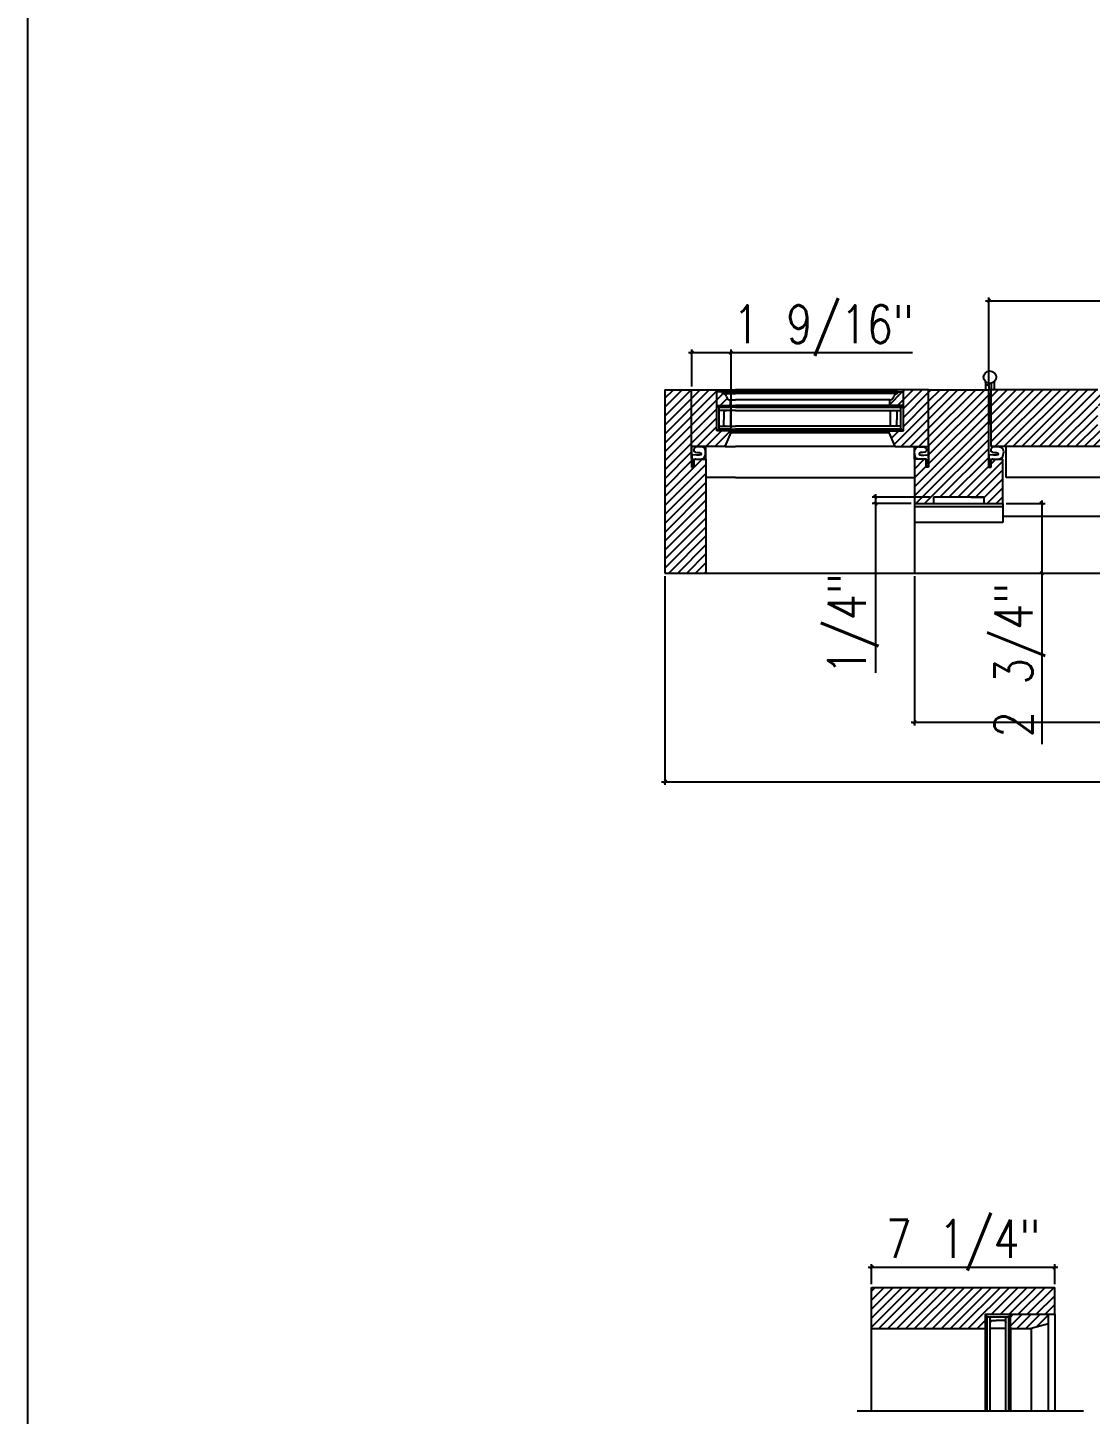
# Model space of a CAD drawing. Header units: inches. Extents: x 1985 to 11287, y 379 to 4336.
# Drawn here: x 7088 to 7130, y 3342.1 to 3397 of the extents above; entities that cross this region are included whole.
import ezdxf

# ---------------------------------------------------------------- set-up
doc = ezdxf.new("R2010")
doc.units = ezdxf.units.IN
doc.header["$MEASUREMENT"] = 0
doc.layers.get('0').update_dxf_attribs({"linetype": 'CONTINUOUS'})
doc.layers.get('Defpoints').update_dxf_attribs({"linetype": 'CONTINUOUS'})
for name, color, linetype in [('COTE1-1', 7, 'CONTINUOUS'), ('COTE1-1 99', 7, 'CONTINUOUS'), ('glass-', 6, 'CONTINUOUS'), ('glazing tape', 7, 'CONTINUOUS'), ('hardware-', 94, 'CONTINUOUS'), ('hatch 99', 1, 'CONTINUOUS'), ('hatch-', 1, 'CONTINUOUS'), ('separation 99', 3, 'CONTINUOUS'), ('weatherstripping', 5, 'CONTINUOUS'), ('wood detail', 7, 'CONTINUOUS')]:
    doc.layers.add(name, color=color, linetype=linetype)
doc.styles.get("Standard").update_dxf_attribs({"font": 'txt.shx', "width": 0.8})
doc.dimstyles.new('Elevation', dxfattribs={"dimscale": 2, "dimtxt": 0.75, "dimasz": 0.0625, "dimexe": 0.0625, "dimexo": 0.0625, "dimgap": 0.0625, "dimtad": 1, "dimdec": 5, "dimzin": 0, "dimdsep": 46, "dimlunit": 5, "dimtxsty": 'Standard', "dimblk1": 'OBLIQUE', "dimblk2": 'OBLIQUE', "dimsah": 1, "dimcen": 2, "dimdle": 0.0625, "dimclrd": 1, "dimclre": 1, "dimadec": 1, "dimazin": 0, "dimtfac": 0.375, "dimtdec": 5, "dimtmove": 0, "dimatfit": 3, "dimldrblk": 'OBLIQUE', "dimfxl": 1, "dimfrac": 2, "dimtolj": 1, "dimtzin": 0, "dimarcsym": 0})
pattern_1 = [(45, (7159.56142, 1620.67968), (-0.176776695, 0.176776695), [])]

# ---------------------------------------------------------------- blocks, each defined once
blk = doc.blocks.new('_OBLIQUE')
at = {"color": 0, "linetype": 'ByBlock'}
blk.add_line((-0.5, -0.5), (0.5, 0.5), dxfattribs=at)
blk = doc.blocks.new('*D1041')
at = {"layer": 'COTE1-1 99', "color": 1, "lineweight": -2}
for p, q in [((7121.498, 3378.516), (7121.498, 3378.141)), ((7123.667, 3378.391), (7121.373, 3378.391)), ((7122.917, 3378.141), (7121.373, 3378.141)), ((7121.498, 3378.141), (7121.498, 3371.446))]:
    blk.add_line(p, q, dxfattribs=at)
at = {"layer": 'Defpoints', "color": 0}
for p in [(7121.498, 3378.141), (7123.042, 3378.141), (7123.792, 3378.391)]:
    blk.add_point(p, dxfattribs=at)
at = {"layer": 'COTE1-1 99', "color": 1, "lineweight": -2, "xscale": 0.125, "yscale": 0.125, "zscale": 0.125}
for p, rotation in [((7121.498, 3378.391), 90), ((7121.498, 3378.141), 270)]:
    blk.add_blockref('_OBLIQUE', p, dxfattribs=dict(at, rotation=rotation))
at = {"layer": 'COTE1-1 99', "color": 0, "insert": (7120.623, 3373.371), "char_height": 1.5, "attachment_point": 5, "rotation": 90}
blk.add_mtext('\\A1;1/4"', dxfattribs=at)
blk = doc.blocks.new('*D1042')
at = {"layer": 'COTE1-1 99', "color": 1, "lineweight": -2}
for p, q in [((7126.667, 3378.141), (7128.211, 3378.141)), ((7128.086, 3378.266), (7128.086, 3375.391)), ((7126.667, 3375.391), (7128.211, 3375.391)), ((7128.086, 3375.391), (7128.086, 3368.616))]:
    blk.add_line(p, q, dxfattribs=at)
at = {"layer": 'Defpoints', "color": 0}
for p in [(7126.542, 3378.141), (7126.542, 3375.391), (7128.086, 3375.391)]:
    blk.add_point(p, dxfattribs=at)
at = {"layer": 'COTE1-1 99', "color": 1, "lineweight": -2, "xscale": 0.125, "yscale": 0.125, "zscale": 0.125}
for p, rotation in [((7128.086, 3378.141), 90), ((7128.086, 3375.391), 270)]:
    blk.add_blockref('_OBLIQUE', p, dxfattribs=dict(at, rotation=rotation))
at = {"layer": 'COTE1-1 99', "color": 0, "insert": (7127.211, 3371.941), "char_height": 1.5, "attachment_point": 5, "rotation": 90}
blk.add_mtext('\\A1;2 3/4"', dxfattribs=at)
blk = doc.blocks.new('*D1043')
at = {"layer": 'COTE1-1 99', "color": 1, "lineweight": -2}
for p, q in [((7125.855, 3386.164), (7159.979, 3386.164)), ((7125.98, 3382.766), (7125.98, 3386.289)), ((7159.854, 3382.766), (7159.854, 3386.289))]:
    blk.add_line(p, q, dxfattribs=at)
at = {"layer": 'Defpoints', "color": 0}
for p in [(7159.854, 3386.164), (7125.98, 3382.641), (7159.854, 3382.641)]:
    blk.add_point(p, dxfattribs=at)
at = {"layer": 'COTE1-1 99', "color": 1, "lineweight": -2, "xscale": 0.125, "yscale": 0.125, "zscale": 0.125, "rotation": 180}
blk.add_blockref('_OBLIQUE', (7125.98, 3386.164), dxfattribs=at)
at = {"layer": 'COTE1-1 99', "color": 1, "lineweight": -2, "xscale": 0.125, "yscale": 0.125, "zscale": 0.125}
blk.add_blockref('_OBLIQUE', (7159.854, 3386.164), dxfattribs=at)
at = {"layer": 'COTE1-1 99', "color": 0, "insert": (7142.917, 3387.039), "char_height": 1.5, "attachment_point": 5}
blk.add_mtext('\\A1;33 7/8"', dxfattribs=at)
blk = doc.blocks.new('*D1044')
at = {"layer": 'COTE1-1 99', "color": 1, "lineweight": -2}
for p, q in [((7123.042, 3375.266), (7123.042, 3369.361)), ((7162.792, 3375.266), (7162.792, 3369.361)), ((7122.917, 3369.486), (7162.917, 3369.486))]:
    blk.add_line(p, q, dxfattribs=at)
at = {"layer": 'Defpoints', "color": 0}
for p in [(7123.042, 3375.391), (7162.792, 3375.391), (7162.792, 3369.486)]:
    blk.add_point(p, dxfattribs=at)
at = {"layer": 'COTE1-1 99', "color": 1, "lineweight": -2, "xscale": 0.125, "yscale": 0.125, "zscale": 0.125, "rotation": 180}
blk.add_blockref('_OBLIQUE', (7123.042, 3369.486), dxfattribs=at)
at = {"layer": 'COTE1-1 99', "color": 1, "lineweight": -2, "xscale": 0.125, "yscale": 0.125, "zscale": 0.125}
blk.add_blockref('_OBLIQUE', (7162.792, 3369.486), dxfattribs=at)
at = {"layer": 'COTE1-1 99', "color": 0, "insert": (7142.917, 3370.361), "char_height": 1.5, "attachment_point": 5}
blk.add_mtext('\\A1;39 3/4"', dxfattribs=at)
blk = doc.blocks.new('*D1046')
at = {"layer": 'COTE1-1 99', "color": 1, "lineweight": -2}
for p, q in [((7113.167, 3375.266), (7113.167, 3367.005)), ((7172.667, 3369.361), (7172.667, 3367.005)), ((7113.042, 3367.13), (7172.792, 3367.13))]:
    blk.add_line(p, q, dxfattribs=at)
at = {"layer": 'Defpoints', "color": 0}
for p in [(7113.167, 3375.391), (7172.667, 3369.486), (7172.667, 3367.13)]:
    blk.add_point(p, dxfattribs=at)
at = {"layer": 'COTE1-1 99', "color": 1, "lineweight": -2, "xscale": 0.125, "yscale": 0.125, "zscale": 0.125, "rotation": 180}
blk.add_blockref('_OBLIQUE', (7113.167, 3367.13), dxfattribs=at)
at = {"layer": 'COTE1-1 99', "color": 1, "lineweight": -2, "xscale": 0.125, "yscale": 0.125, "zscale": 0.125}
blk.add_blockref('_OBLIQUE', (7172.667, 3367.13), dxfattribs=at)
at = {"layer": 'COTE1-1 99', "color": 0, "insert": (7142.917, 3368.005), "char_height": 1.5, "attachment_point": 5}
blk.add_mtext('\\A1;59 1/2"', dxfattribs=at)
blk = doc.blocks.new('*D1047')
at = {"layer": 'COTE1-1 99', "color": 1, "lineweight": -2}
for p, q in [((7121.218, 3347.916), (7128.718, 3347.916)), ((7121.343, 3347.241), (7121.343, 3348.041)), ((7128.593, 3347.241), (7128.593, 3348.041))]:
    blk.add_line(p, q, dxfattribs=at)
at = {"layer": 'Defpoints', "color": 0}
for p in [(7128.593, 3347.916), (7121.343, 3347.116), (7128.593, 3347.116)]:
    blk.add_point(p, dxfattribs=at)
at = {"layer": 'COTE1-1 99', "color": 1, "lineweight": -2, "xscale": 0.125, "yscale": 0.125, "zscale": 0.125, "rotation": 180}
blk.add_blockref('_OBLIQUE', (7121.343, 3347.916), dxfattribs=at)
at = {"layer": 'COTE1-1 99', "color": 1, "lineweight": -2, "xscale": 0.125, "yscale": 0.125, "zscale": 0.125}
blk.add_blockref('_OBLIQUE', (7128.593, 3347.916), dxfattribs=at)
at = {"layer": 'COTE1-1 99', "color": 0, "insert": (7124.968, 3348.791), "char_height": 1.5, "attachment_point": 5}
blk.add_mtext('\\A1;7 1/4"', dxfattribs=at)
blk = doc.blocks.new('*D1058')
at = {"layer": 'COTE1-1 99', "color": 1, "lineweight": -2}
for p, q in [((7114.105, 3384.113), (7115.792, 3384.113)), ((7114.23, 3382.766), (7114.23, 3384.238)), ((7115.792, 3381.141), (7115.792, 3384.238)), ((7115.792, 3384.113), (7122.967, 3384.113))]:
    blk.add_line(p, q, dxfattribs=at)
at = {"layer": 'Defpoints', "color": 0}
for p in [(7115.792, 3384.113), (7114.23, 3382.641), (7115.792, 3381.016)]:
    blk.add_point(p, dxfattribs=at)
at = {"layer": 'COTE1-1 99', "color": 1, "lineweight": -2, "xscale": 0.125, "yscale": 0.125, "zscale": 0.125, "rotation": 180}
blk.add_blockref('_OBLIQUE', (7114.23, 3384.113), dxfattribs=at)
at = {"layer": 'COTE1-1 99', "color": 1, "lineweight": -2, "xscale": 0.125, "yscale": 0.125, "zscale": 0.125}
blk.add_blockref('_OBLIQUE', (7115.792, 3384.113), dxfattribs=at)
at = {"layer": 'COTE1-1 99', "color": 0, "insert": (7119.442, 3384.988), "char_height": 1.5, "attachment_point": 5}
blk.add_mtext('\\A1;1 9/16"', dxfattribs=at)

msp = doc.modelspace()

# ---------------------------------------------------------------- hatches: boundary and pattern name
at = {"layer": 'glazing tape'}
h = msp.add_hatch(color=256, dxfattribs=at)
h.paths.add_polyline_path([(7115.768477, 3381.953325), (7115.768477, 3382.015825), (7115.268477, 3382.015825), (7115.268477, 3381.953325)])
h.paths.add_polyline_path([(7115.291977, 3381.078325), (7115.291977, 3381.015825), (7115.791977, 3381.015825), (7115.791977, 3381.078325)])
h = msp.add_hatch(color=256, dxfattribs=at)
h.paths.add_polyline_path([(7122.565556, 3381.953325), (7122.565556, 3382.015825), (7122.065556, 3382.015825), (7122.065556, 3381.953325)])
h.paths.add_polyline_path([(7122.542056, 3381.015825), (7122.542056, 3381.078325), (7122.042056, 3381.078325), (7122.042056, 3381.015825)])
h = msp.add_hatch(color=7, dxfattribs=at)
h.paths.add_polyline_path([(7126.84286, 3345.991351), (7126.78036, 3345.991351), (7126.78036, 3345.491351), (7126.84286, 3345.491351), (7126.84286, 3345.528243)])
h.paths.add_polyline_path([(7125.90536, 3345.991351), (7125.84286, 3345.991351), (7125.84286, 3345.491351), (7125.90536, 3345.491351)])
at = {"layer": 'hatch 99'}
h = msp.add_hatch(dxfattribs=at)
h.set_pattern_fill('ANSI31', color=256, scale=2, style=0)
h.set_pattern_definition([(45, (7147.68187, 1632.43424), (-0.176776695, 0.176776695), [])])
edge = h.paths.add_edge_path()
edge.add_line((7114.229526, 3379.578361), (7114.229526, 3380.390825))
edge.add_line((7114.229526, 3380.390825), (7114.229526, 3382.640825))
edge.add_line((7114.229526, 3382.640825), (7113.167018, 3382.640825))
edge.add_line((7113.167018, 3382.640825), (7113.167018, 3375.390825))
edge.add_line((7113.167018, 3375.390825), (7114.792018, 3375.390825))
edge.add_line((7114.792018, 3375.390825), (7114.792018, 3379.890825))
edge.add_line((7114.792018, 3379.890825), (7114.323318, 3379.890825))
edge.add_spline(control_points=[(7114.496444, 3379.892501), (7114.424558, 3379.907078), (7114.296636, 3379.924716), (7114.256898, 3379.760633), (7114.347689, 3379.717535), (7114.31053, 3379.628081), (7114.24049, 3379.583865)], knot_values=[0.002756706, 0.002756706, 0.002756706, 0.002756706, 0.162430415, 0.217787302, 0.327082606, 0.496812861, 0.496812861, 0.496812861, 0.496812861], degree=3, periodic=0)
edge.add_line((7114.323188, 3379.890764), (7114.323188, 3379.578361))
edge.add_line((7114.323188, 3379.578361), (7114.229526, 3379.578361))
h.paths.add_polyline_path([(7115.229462, 3382.640825), (7114.229526, 3382.640825), (7114.229526, 3380.390825), (7115.550905, 3380.390825), (7115.791977, 3380.953325), (7115.791977, 3381.015825), (7115.229462, 3381.015825)])
h.paths.add_polyline_path([(7115.768477, 3382.242325, -0.375199902), (7115.612227, 3382.367325, 0.375199902), (7115.455977, 3382.492325), (7115.455977, 3382.554825), (7115.229462, 3382.554825), (7115.229462, 3382.015825), (7115.768477, 3382.015825)], flags=17)
h = msp.add_hatch(dxfattribs=at)
h.set_pattern_fill('ANSI31', color=256, scale=2, style=0)
h.set_pattern_definition(pattern_1)
h.paths.add_polyline_path([(7122.60457, 3382.554825), (7122.378056, 3382.554825), (7122.378056, 3382.492325), (7122.364934, 3382.492325, 0.350781059), (7122.221806, 3382.367325, -0.375199902), (7122.065556, 3382.242325), (7122.065556, 3382.015825), (7122.60457, 3382.015825)], flags=17)
h.paths.add_polyline_path([(7123.604507, 3382.640825), (7122.60457, 3382.640825), (7122.60457, 3381.015825), (7122.042056, 3381.015825), (7122.042056, 3380.953325), (7122.283127, 3380.390825), (7123.604507, 3380.390825)])
h = msp.add_hatch(dxfattribs=at)
h.set_pattern_fill('ANSI31', color=256, scale=2, style=0)
h.set_pattern_definition(pattern_1)
h.paths.add_polyline_path([(7125.980422, 3381.265825), (7125.980422, 3382.515825), (7125.980422, 3382.640825), (7123.604507, 3382.640825), (7123.604507, 3379.919136), (7123.604507, 3379.578361), (7123.510845, 3379.578361), (7123.510845, 3379.890825), (7123.042014, 3379.890825), (7123.042014, 3378.140825), (7123.792014, 3378.140825), (7123.792014, 3378.390825), (7125.792014, 3378.390825), (7125.792014, 3378.140825), (7126.542014, 3378.140825), (7126.542014, 3379.890825), (7126.073184, 3379.890825), (7126.073184, 3379.578361), (7125.980422, 3379.578361)])
h = msp.add_hatch(dxfattribs=at)
h.set_pattern_fill('ANSI31', color=256, scale=2, style=0)
h.set_pattern_definition([(45, (7147.80687, 1632.43424), (-0.176776695, 0.176776695), [])])
h.paths.add_polyline_path([(7126.074149, 3382.640825), (7126.074149, 3380.390825), (7130.614328, 3380.390825), (7130.855399, 3380.953325), (7130.855399, 3381.015825), (7130.292885, 3381.015825), (7130.292885, 3382.640825)])
h.paths.add_polyline_path([(7130.831899, 3382.265825, -0.375199902), (7130.675649, 3382.390825, 0.375199902), (7130.519399, 3382.515825), (7130.519399, 3382.578325), (7130.292885, 3382.578325), (7130.292885, 3382.015825), (7130.831899, 3382.015825)], flags=17)
at = {"layer": 'hatch-'}
h = msp.add_hatch(dxfattribs=at)
h.set_pattern_fill('ANSI31', color=256, scale=2, style=0)
h.set_pattern_definition([(45, (7161.56207, 1686.23883), (-0.176776695, 0.176776695), [])])
h.paths.add_polyline_path([(7125.84286, 3345.491351), (7125.84286, 3346.053843), (7128.592872, 3346.053843), (7128.592872, 3347.116351), (7121.342872, 3347.116351), (7121.342872, 3345.491351)])
h = msp.add_hatch(dxfattribs=at)
h.set_pattern_fill('ANSI31', color=1, scale=2, style=0)
h.set_pattern_definition([(45, (7458.4696, 3873.08817), (-0.1767767, 0.1767767), [])])
h.paths.add_polyline_path([(7128.34286, 3346.053843), (7126.84286, 3346.053843), (7126.84286, 3345.528243), (7126.84286, 3345.491351), (7127.654681, 3345.491351), (7128.34286, 3345.678843)])

# ---------------------------------------------------------------- linework, layer by layer
at = {"layer": 'COTE1-1'}
for p, q in [((7125.792014, 3378.390825), (7123.792014, 3378.390825)), ((7123.792014, 3378.390825), (7123.792014, 3378.140825)), ((7125.292014, 3378.390825), (7125.792014, 3378.390825)), ((7125.792014, 3378.390825), (7125.792014, 3378.140825)), ((7126.542014, 3377.640825), (7159.292014, 3377.640825))]:
    msp.add_line(p, q, dxfattribs=at)
at = {"layer": 'glass-', "color": 6}
for p, q in [((7115.966651, 3381.953325), (7115.268477, 3381.953325)), ((7115.323162, 3381.078325), (7115.323162, 3381.953325)), ((7115.966651, 3381.828325), (7115.323162, 3381.828325)), ((7115.504096, 3381.798334), (7115.611879, 3381.828325)), ((7115.504096, 3381.798334), (7115.504096, 3381.453325)), ((7115.768477, 3381.828325), (7115.768477, 3381.203325)), ((7115.966651, 3381.953325), (7122.565556, 3381.953325)), ((7115.966651, 3381.828325), (7122.51087, 3381.828325)), ((7122.07777, 3381.828325), (7122.07777, 3381.203325)), ((7122.34215, 3381.798334), (7122.234368, 3381.828325)), ((7122.34215, 3381.798334), (7122.34215, 3381.453325)), ((7122.51087, 3381.078325), (7122.51087, 3381.953325)), ((7115.323162, 3381.203325), (7115.966651, 3381.203325)), ((7115.504096, 3381.233317), (7115.504096, 3381.453325)), ((7115.504096, 3381.233317), (7115.611879, 3381.203325)), ((7122.51087, 3381.203325), (7115.966651, 3381.203325)), ((7122.34215, 3381.233317), (7122.234368, 3381.203325)), ((7122.34215, 3381.233317), (7122.34215, 3381.453325)), ((7115.291977, 3381.078325), (7115.966651, 3381.078325)), ((7122.542056, 3381.078325), (7115.966651, 3381.078325)), ((7125.90536, 3345.991351), (7125.90536, 3342.223738)), ((7125.90536, 3345.960143), (7126.78036, 3345.960143)), ((7126.03036, 3345.960143), (7126.03036, 3342.223738)), ((7126.060351, 3345.803823), (7126.03036, 3345.71044)), ((7126.65536, 3345.491351), (7126.03036, 3345.491351)), ((7126.060351, 3345.803823), (7126.28036, 3345.803823)), ((7126.625369, 3345.803823), (7126.28036, 3345.803823)), ((7126.625369, 3345.803823), (7126.65536, 3345.71044)), ((7126.65536, 3342.223738), (7126.65536, 3345.960143)), ((7126.78036, 3342.223738), (7126.78036, 3345.991351))]:
    msp.add_line(p, q, dxfattribs=at)
at = {"layer": 'glazing tape', "color": 7}
for p, q in [((7115.268477, 3382.015825), (7115.268477, 3381.953325)), ((7115.768477, 3382.015825), (7115.768477, 3381.953325)), ((7122.065556, 3382.015825), (7122.065556, 3381.953325)), ((7122.565556, 3382.015825), (7122.565556, 3381.953325)), ((7126.78036, 3345.991351), (7126.84286, 3345.991351)), ((7126.78036, 3345.491351), (7126.84286, 3345.491351))]:
    msp.add_line(p, q, dxfattribs=at)
at = {"layer": 'glazing tape'}
for p, q in [((7115.268477, 3381.953325), (7115.768477, 3381.953325)), ((7122.065556, 3381.953325), (7122.565556, 3381.953325)), ((7115.291977, 3381.078325), (7115.291977, 3381.015825)), ((7115.791977, 3381.078325), (7115.291977, 3381.078325)), ((7115.791977, 3381.078325), (7115.791977, 3381.015825)), ((7122.042056, 3381.078325), (7122.042056, 3381.015825)), ((7122.042056, 3381.078325), (7122.542056, 3381.078325)), ((7122.542056, 3381.078325), (7122.542056, 3381.015825)), ((7125.84286, 3345.991351), (7125.90536, 3345.991351)), ((7125.84286, 3345.491351), (7125.90536, 3345.491351)), ((7125.90536, 3345.492529), (7125.90536, 3345.991351)), ((7126.78036, 3345.991351), (7126.78036, 3345.491351))]:
    msp.add_line(p, q, dxfattribs=at)
at = {"layer": 'glazing tape', "color": 0}
msp.add_line((7125.90536, 3345.991351), (7125.90536, 3345.491351), dxfattribs=at)
at = {"layer": 'hardware-', "color": 94}
for p, q in [((7125.855422, 3382.934113), (7125.855422, 3382.640825)), ((7125.980422, 3382.828325), (7125.855422, 3382.828325)), ((7125.980422, 3382.895257), (7125.980422, 3382.640825)), ((7126.074149, 3382.895257), (7126.074149, 3382.640825)), ((7126.199149, 3382.934113), (7126.199149, 3382.640825))]:
    msp.add_line(p, q, dxfattribs=at)
msp.add_circle((7126.027285, 3383.140825), 0.25, dxfattribs=at)
for centre, start, end in [((7125.792922, 3382.934113), 0, 41.4128763), ((7126.261649, 3382.934113), 138.5871237, 180)]:
    msp.add_arc(centre, 0.0625, start, end, dxfattribs=at)
at = {"layer": 'separation 99'}
msp.add_lwpolyline([(9954.635727, 3266.28393), (7087.963638, 3266.28393), (7087.963638, 4336.37128), (9954.635727, 4336.37128)], close=True, dxfattribs=at)
at = {"layer": 'weatherstripping', "color": 5, "lineweight": 30}
msp.add_line((7125.980422, 3381.265825), (7125.980422, 3382.515825), dxfattribs=at)
at = {"layer": 'weatherstripping', "color": 5}
for p, q in [((7114.24049, 3380.057652), (7114.24049, 3379.583865)), ((7123.593543, 3380.057652), (7123.593543, 3379.583865)), ((7125.990486, 3380.057652), (7125.990486, 3379.583865))]:
    msp.add_line(p, q, dxfattribs=at)
for centre, start, end in [((7114.62379, 3380.107779), 68.1531508, 90.3367326), ((7123.210242, 3380.107779), 89.6632674, 111.8468492), ((7126.373786, 3380.107779), 68.1531508, 90.3367326)]:
    msp.add_arc(centre, 0.272391, start, end, dxfattribs=at)
at = {"layer": 'weatherstripping', "color": 5, "lineweight": 30}
msp.add_spline([(7125.980973, 3382.478391), (7126.051294, 3382.223721), (7126.053099, 3381.866687), (7126.024112, 3381.458455)], degree=3, dxfattribs=at)
at = {"layer": 'weatherstripping', "color": 5}
for points, knots in [([(7114.622189, 3380.380165), (7114.485181, 3380.39124), (7114.390898, 3380.384544), (7114.328595, 3380.340802), (7114.283586, 3380.112523), (7114.606546, 3380.208455), (7114.608183, 3379.983616), (7114.296432, 3380.106029), (7114.24049, 3380.057652)], [0, 0, 0, 0, 0.083614321, 0.208464293, 0.316031641, 0.607589822, 0.683535209, 1.009413891, 1.009413891, 1.009413891, 1.009413891]), ([(7114.496444, 3379.892501), (7114.59668, 3379.895922), (7114.819555, 3379.92015), (7114.792018, 3380.309177), (7114.725154, 3380.360607)], [0, 0, 0, 0, 0.2460489598, 0.6041502785, 0.6041502785, 0.6041502785, 0.6041502785]), ([(7123.337588, 3379.892501), (7123.237352, 3379.895922), (7123.001646, 3379.895702), (7123.042014, 3380.309177), (7123.108878, 3380.360607)], [0, 0, 0, 0, 0.2460489598, 0.6041502785, 0.6041502785, 0.6041502785, 0.6041502785]), ([(7123.211843, 3380.380165), (7123.348852, 3380.39124), (7123.443135, 3380.384544), (7123.505438, 3380.340802), (7123.550447, 3380.112523), (7123.227487, 3380.208455), (7123.225849, 3379.983616), (7123.537601, 3380.106029), (7123.593543, 3380.057652)], [0, 0, 0, 0, 0.083614321, 0.208464293, 0.316031641, 0.607589822, 0.683535209, 1.009413891, 1.009413891, 1.009413891, 1.009413891]), ([(7126.372185, 3380.380165), (7126.235177, 3380.39124), (7126.140894, 3380.384544), (7126.078591, 3380.340802), (7126.033582, 3380.112523), (7126.356542, 3380.208455), (7126.35818, 3379.983616), (7126.046428, 3380.106029), (7125.990486, 3380.057652)], [0, 0, 0, 0, 0.083614321, 0.208464293, 0.316031641, 0.607589822, 0.683535209, 1.009413891, 1.009413891, 1.009413891, 1.009413891]), ([(7126.24644, 3379.892501), (7126.346676, 3379.895922), (7126.596114, 3379.895702), (7126.602671, 3380.309177), (7126.47515, 3380.360607)], [0, 0, 0, 0, 0.2460489598, 0.6041502785, 0.6041502785, 0.6041502785, 0.6041502785]), ([(7114.24049, 3379.583865), (7114.31053, 3379.628081), (7114.347689, 3379.717535), (7114.256898, 3379.760633), (7114.296636, 3379.924716), (7114.424558, 3379.907078), (7114.496444, 3379.892501)], [0.0027567057, 0.0027567057, 0.0027567057, 0.0027567057, 0.1724869609, 0.2817822642, 0.3371391511, 0.4968128609, 0.4968128609, 0.4968128609, 0.4968128609]), ([(7123.593543, 3379.583865), (7123.523503, 3379.628081), (7123.486344, 3379.717535), (7123.577135, 3379.760633), (7123.537397, 3379.924716), (7123.409474, 3379.907078), (7123.337588, 3379.892501)], [0.0027567057, 0.0027567057, 0.0027567057, 0.0027567057, 0.1724869609, 0.2817822642, 0.3371391511, 0.4968128609, 0.4968128609, 0.4968128609, 0.4968128609]), ([(7125.990486, 3379.583865), (7126.060526, 3379.628081), (7126.097685, 3379.717535), (7126.006894, 3379.760633), (7126.046632, 3379.924716), (7126.174555, 3379.907078), (7126.24644, 3379.892501)], [0.0027567057, 0.0027567057, 0.0027567057, 0.0027567057, 0.1724869609, 0.2817822642, 0.3371391511, 0.4968128609, 0.4968128609, 0.4968128609, 0.4968128609])]:
    msp.add_open_spline(points, degree=3, knots=knots, dxfattribs=at)
at = {"layer": 'wood detail'}
for p, q in [((7113.167018, 3382.640825), (7114.229526, 3382.640825)), ((7114.229526, 3380.390825), (7114.229526, 3382.640825)), ((7115.229462, 3382.640825), (7115.966651, 3382.640825)), ((7115.455977, 3382.554825), (7115.966651, 3382.554825)), ((7115.455977, 3382.492325), (7115.966651, 3382.492325)), ((7115.768477, 3382.242325), (7115.966651, 3382.242325)), ((7122.60457, 3382.640825), (7115.966651, 3382.640825)), ((7122.378056, 3382.554825), (7115.966651, 3382.554825)), ((7122.378056, 3382.492325), (7115.966651, 3382.492325)), ((7122.065556, 3382.242325), (7115.966651, 3382.242325)), ((7123.604507, 3380.390825), (7123.604507, 3382.640825)), ((7125.980422, 3382.515825), (7125.980422, 3381.265825)), ((7126.074149, 3380.390825), (7126.074149, 3382.640825)), ((7115.768477, 3382.015825), (7115.966651, 3382.015825)), ((7122.065556, 3382.015825), (7115.966651, 3382.015825)), ((7115.791977, 3381.015825), (7115.229462, 3381.015825)), ((7115.791977, 3380.953325), (7115.791977, 3381.015825)), ((7115.966651, 3381.015825), (7115.791977, 3381.015825)), ((7115.966651, 3381.015825), (7122.042056, 3381.015825)), ((7122.042056, 3380.953325), (7122.042056, 3381.015825)), ((7122.042056, 3381.015825), (7122.60457, 3381.015825)), ((7115.550905, 3380.390825), (7115.966651, 3380.390825)), ((7122.283127, 3380.390825), (7115.966651, 3380.390825)), ((7114.792018, 3379.890825), (7114.792018, 3375.390825)), ((7123.042014, 3379.890825), (7123.042014, 3378.140825)), ((7123.042014, 3378.140825), (7126.542014, 3378.140825)), ((7123.042014, 3378.140825), (7123.042014, 3375.390825)), ((7126.542014, 3378.015825), (7123.042014, 3378.015825)), ((7126.542014, 3378.140825), (7126.542014, 3377.390825)), ((7126.542014, 3377.390825), (7123.042014, 3377.390825)), ((7113.167018, 3375.390825), (7114.792018, 3375.390825)), ((7113.167018, 3375.390825), (7113.167018, 3375.390825)), ((7113.167018, 3375.390825), (7116.529151, 3375.390825)), ((7116.529151, 3375.390825), (7133.599774, 3375.390825)), ((7125.84286, 3346.053843), (7125.84286, 3345.491351)), ((7128.592872, 3346.053843), (7128.592872, 3342.223738)), ((7129.736126, 3342.223738), (7120.781147, 3342.223738))]:
    msp.add_line(p, q, dxfattribs=at)
at = {"layer": 'wood detail', "color": 0}
for p, q in [((7113.167018, 3382.640825), (7113.167018, 3375.390825)), ((7114.229526, 3379.919136), (7114.229526, 3382.640825)), ((7114.229526, 3382.640825), (7115.229462, 3382.640825)), ((7123.604507, 3382.640825), (7122.60457, 3382.640825)), ((7123.604507, 3379.919136), (7123.604507, 3382.640825)), ((7113.167018, 3382.140825), (7113.167018, 3380.828325)), ((7113.167018, 3382.140825), (7113.167018, 3380.828325)), ((7113.167018, 3381.703325), (7113.167018, 3380.828325)), ((7113.167018, 3381.703325), (7113.167018, 3380.828325)), ((7114.229526, 3380.390825), (7114.229526, 3379.578361)), ((7115.550905, 3380.390825), (7114.229526, 3380.390825)), ((7114.792018, 3379.890825), (7114.792018, 3380.390825)), ((7122.283127, 3380.390825), (7123.604507, 3380.390825)), ((7123.604507, 3380.501088), (7123.604507, 3379.578361)), ((7130.614328, 3380.390825), (7126.074149, 3380.390825)), ((7126.667659, 3379.171825), (7126.667659, 3380.390825)), ((7114.229526, 3379.578361), (7114.323188, 3379.578361)), ((7114.323188, 3379.578361), (7114.323188, 3379.890825)), ((7114.323188, 3379.890825), (7114.792018, 3379.890825)), ((7123.510845, 3379.890825), (7123.042014, 3379.890825)), ((7123.510845, 3379.578361), (7123.510845, 3379.890825)), ((7123.604507, 3379.578361), (7123.510845, 3379.578361)), ((7125.979522, 3379.578361), (7126.073184, 3379.578361)), ((7126.073184, 3379.890825), (7126.542014, 3379.890825)), ((7126.073184, 3379.578361), (7126.073184, 3379.890825)), ((7126.542014, 3378.140825), (7126.542014, 3379.890825)), ((7115.966651, 3379.171825), (7114.792018, 3379.171825)), ((7115.966651, 3379.171825), (7123.042014, 3379.171825)), ((7152.234254, 3379.171825), (7126.667659, 3379.171825)), ((7121.342872, 3347.116351), (7128.592872, 3347.116351)), ((7121.342872, 3342.223738), (7121.342872, 3347.116351)), ((7128.592872, 3346.053843), (7128.592872, 3347.116351)), ((7128.592872, 3346.16926), (7128.592872, 3346.641951)), ((7125.84286, 3346.053843), (7128.592872, 3346.053843)), ((7121.342872, 3345.491351), (7125.84286, 3345.491351))]:
    msp.add_line(p, q, dxfattribs=at)
at = {"layer": 'wood detail', "color": 7}
for p, q in [((7115.229462, 3381.015825), (7115.229462, 3382.640825)), ((7115.455977, 3382.554825), (7115.229462, 3382.554825)), ((7115.455977, 3382.492325), (7115.455977, 3382.554825)), ((7115.768477, 3382.015825), (7115.768477, 3382.242325)), ((7122.065556, 3382.015825), (7122.065556, 3382.242325)), ((7122.378056, 3382.492325), (7122.378056, 3382.554825)), ((7122.378056, 3382.554825), (7122.60457, 3382.554825)), ((7122.60457, 3381.015825), (7122.60457, 3382.640825)), ((7123.604507, 3382.640825), (7125.979522, 3382.640825)), ((7130.292885, 3382.640825), (7125.979522, 3382.640825)), ((7125.980422, 3382.515825), (7125.980422, 3382.640825)), ((7115.229462, 3382.015825), (7115.768477, 3382.015825)), ((7122.60457, 3382.015825), (7122.065556, 3382.015825)), ((7125.980422, 3379.578349), (7125.980422, 3381.265825)), ((7115.550905, 3380.390825), (7115.791977, 3380.953325)), ((7115.791977, 3380.953325), (7115.966651, 3380.953325)), ((7115.966651, 3380.953325), (7122.042056, 3380.953325)), ((7122.283127, 3380.390825), (7122.042056, 3380.953325)), ((7123.042014, 3379.890825), (7123.042014, 3380.390825)), ((7126.84286, 3345.528243), (7126.84286, 3346.053843)), ((7128.34286, 3342.223738), (7128.34286, 3346.053843)), ((7125.84286, 3345.491351), (7125.84286, 3342.223738)), ((7126.84286, 3345.528243), (7126.84286, 3342.223738)), ((7126.84286, 3345.491351), (7127.654681, 3345.491351)), ((7128.34286, 3345.678843), (7127.654681, 3345.491351)), ((7127.654681, 3345.491351), (7127.654681, 3342.223738))]:
    msp.add_line(p, q, dxfattribs=at)
for centre, start, end in [((7115.462538, 3382.34037), 10.2080197, 92.4723638), ((7115.761916, 3382.39428), 190.2080197, 272.4723638), ((7122.072117, 3382.39428), 267.5276362, 349.7919803), ((7122.371495, 3382.34037), 87.5276362, 169.7919803)]:
    msp.add_arc(centre, 0.152097, start, end, dxfattribs=at)

# ---------------------------------------------------------------- dimensions: what is measured, and where the dimension line sits
at = {"layer": 'COTE1-1 99'}
for base, p1, p2, picture, middle in [((7159.853606, 3386.163768), (7125.979522, 3382.640825), (7159.853606, 3382.640825), '*D1043', (7142.916564, 3387.038768)), ((7115.791977, 3384.113265), (7114.229526, 3382.640825), (7115.791977, 3381.015825), '*D1058', (7119.441977, 3384.988265)), ((7172.66701, 3367.130077), (7113.167018, 3375.390825), (7172.66701, 3369.485656), '*D1046', (7142.917014, 3368.005077)), ((7162.792014, 3369.485656), (7123.042014, 3375.390825), (7162.792014, 3375.390825), '*D1044', (7142.917014, 3370.360656)), ((7128.592872, 3347.916153), (7121.342872, 3347.116351), (7128.592872, 3347.116351), '*D1047', (7124.967872, 3348.791153))]:
    dim = msp.add_linear_dim(base=base, p1=p1, p2=p2, dimstyle='Elevation', override={"dimpost": '"'}, dxfattribs=at)
    dim.commit()
    dim.dimension.update_dxf_attribs({"geometry": picture, "text_midpoint": middle})
for base, p1, p2, picture, middle in [((7121.497833, 3378.140825), (7123.792014, 3378.390825), (7123.042014, 3378.140825), '*D1041', (7121.497833, 3373.370825)), ((7128.086196, 3375.390825), (7126.542014, 3378.140825), (7126.542014, 3375.390825), '*D1042', (7128.086196, 3371.940825))]:
    dim = msp.add_linear_dim(base=base, p1=p1, p2=p2, angle=90, dimstyle='Elevation', override={"dimpost": '"'}, dxfattribs=at)
    dim.commit()
    dim.dimension.update_dxf_attribs({"geometry": picture, "text_midpoint": middle, "dimtype": 160})

doc.saveas('drawing.dxf')
